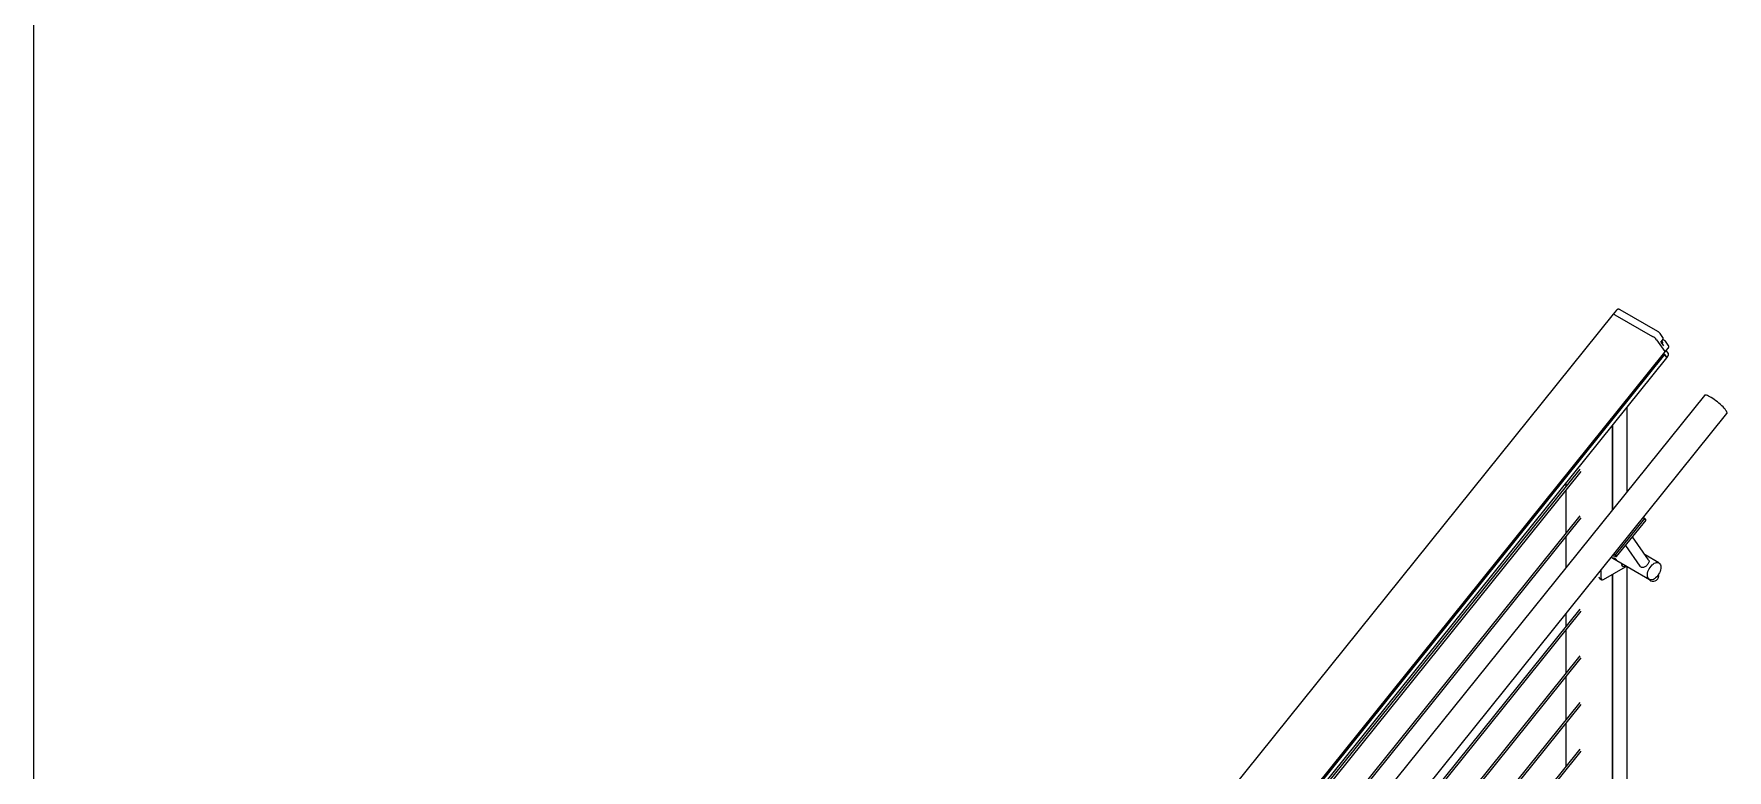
# Model space of a CAD drawing. Header units: inches. Extents: x 0.03 to 2.74, y 0.01 to 1.91.
# Drawn here: x 0.0275 to 0.3921, y 0.5728 to 0.7314 of the extents above; entities that cross this region are included whole.
import ezdxf

# ---------------------------------------------------------------- set-up
doc = ezdxf.new("R2010")
doc.units = ezdxf.units.IN
doc.header["$MEASUREMENT"] = 0
doc.layers.add('SLD-0_0', color=7, linetype='Continuous')

msp = doc.modelspace()

# ---------------------------------------------------------------- linework, layer by layer
at = {"color": 7, "linetype": 'Continuous', "lineweight": 15}
for p, q in [((0.3675282798055092, 0.6709984861717827), (0.1666186985616224, 0.4210688641144789)), ((0.3682314670629727, 0.6718732399334625), (0.3675282798055092, 0.6709984861717827)), ((0.3678775642073048, 0.6708971960660342), (0.3759972244028449, 0.6662098160088389)), ((0.3771204420639721, 0.6672632091977068), (0.3690007818684319, 0.671950589254902)), ((0.3768671945386923, 0.6654623940244073), (0.3786071209826809, 0.6629867943130575)), ((0.3782075555841997, 0.6659921782158538), (0.3776250150633692, 0.6668210176709218)), ((0.3777630017435825, 0.6649915135795763), (0.3783140496635325, 0.6642074705394111)), ((0.3777818350794329, 0.6649647138182663), (0.3781706978333119, 0.6654697843670699)), ((0.3779607655977174, 0.6647101225030364), (0.378154664607968, 0.664726631558044)), ((0.3781871113205765, 0.6647409530132711), (0.3782373404633639, 0.6648034499667157)), ((0.3786629572603341, 0.6652829304903397), (0.3784309629194904, 0.6654168579725821)), ((0.3786664211007383, 0.6628077176384486), (0.3793696014443487, 0.663682467408846)), ((0.3793649484212109, 0.6643454219508544), (0.3787824079003805, 0.6651742614059225)), ((0.3785636259328151, 0.6623621443081275), (0.1776540377750752, 0.4124325207544982)), ((0.3785926226327256, 0.6623208730026611), (0.1776830206472795, 0.412391251446295)), ((0.1777568329429984, 0.4128781000727161), (0.3786664211007383, 0.6628077176384486)), ((0.1781674328510307, 0.4116925530597294), (0.3790770348364768, 0.6616221736181127)), ((0.3790421060506046, 0.6616813553854566), (0.3784444864161583, 0.6625316369178526)), ((0.3784444864161583, 0.6625316369178526), (0.3785636259328151, 0.6623621443081275)), ((0.3785926226327256, 0.6623208730026611), (0.3790711027505151, 0.6616400840799903)), ((0.3793981141745421, 0.6625401032020454), (0.3789564503245217, 0.6631685185248833)), ((0.3790515849432077, 0.6616678556747331), (0.3793493991655841, 0.6620383388230578)), ((0.3794037766202327, 0.662531757129446), (0.3793981141745421, 0.6625401032020454)), ((0.3871481839817254, 0.6535198611787643), (0.1507574483997288, 0.3594520308568223)), ((0.1556286727414014, 0.3555362183556952), (0.392019415237251, 0.6496040486769884)), ((0.3705478083539432, 0.6328691462185861), (0.3705478083539432, 0.6510118986273318)), ((0.3673496880660267, 0.6288907243637972), (0.3673496880660267, 0.6470334847564054)), ((0.367465681779522, 0.62903501780024), (0.367465681779522, 0.6471777781928482)), ((0.3602993969867275, 0.6376191742958668), (0.2806515188677748, 0.5385379699147034)), ((0.2806515188677748, 0.5377066740758829), (0.3605965543930593, 0.6371575353372463)), ((0.3573078626295043, 0.6345415418379697), (0.3573078626295043, 0.633897739143787)), ((0.3573078626295043, 0.6330664354417308), (0.3573078626295043, 0.6238517089884176)), ((0.3602993969867275, 0.6275731521243598), (0.2806515188677748, 0.5284919477431964)), ((0.2806515188677748, 0.5276606479124447), (0.3605965543930593, 0.6271115131657393)), ((0.368004747992046, 0.6191554498596189), (0.374333398739952, 0.6270282377099116)), ((0.3682571935103659, 0.6187962681310061), (0.3745858442582719, 0.6266690559812987)), ((0.3745858442582719, 0.6266690559812987), (0.374333398739952, 0.6270282377099116)), ((0.3573078626295043, 0.623020413270224), (0.3573078626295043, 0.6163987814453615)), ((0.3701609921005824, 0.6211645831452216), (0.3732685754821258, 0.6167430521159515)), ((0.3751480442232757, 0.618062868668286), (0.3716586502180175, 0.6230276495361582)), ((0.3654415752314745, 0.6138520084861855), (0.3701741768184482, 0.616584081228542)), ((0.3671067905788409, 0.6186129776084663), (0.3674206656819738, 0.6184317813682982)), ((0.3674206656819738, 0.6184317813682982), (0.3753083419074498, 0.6138783228064216)), ((0.3682571935103659, 0.6187962681310061), (0.368004747992046, 0.6191554498596189)), ((0.3705478083539432, 0.5183666892993971), (0.3705478083539432, 0.616626521119604)), ((0.3773587003557264, 0.617430031027536), (0.3743871677755277, 0.6191454602721466)), ((0.3646313131310175, 0.6140424245315358), (0.365031500776278, 0.6138114011213984)), ((0.364861599750145, 0.6158199732084175), (0.364861599750145, 0.6141869300466793)), ((0.3673496880660267, 0.5163243301189212), (0.3673496880660267, 0.6149535433157628)), ((0.367465681779522, 0.5163912918644012), (0.367465681779522, 0.6150205050612428)), ((0.3752639964536524, 0.6139039151929653), (0.3753360526306834, 0.6138013956388167)), ((0.3602993969867275, 0.6074811077813459), (0.2822950800272252, 0.5104444722209548)), ((0.2826067980081901, 0.51000095127173), (0.3605965543930593, 0.6070194688227254)), ((0.3573078626295043, 0.6064232008915879), (0.3573078626295043, 0.6037596646454038)), ((0.3573078626295043, 0.6029283689272101), (0.3573078626295043, 0.5937136424738968)), ((0.3602993969867275, 0.5974350776259766), (0.2867889047834621, 0.5059887200239986)), ((0.2872453297098556, 0.5057252176010919), (0.3605965543930593, 0.5969734466512184)), ((0.3573078626295043, 0.5928823387718408), (0.3573078626295043, 0.5836676163104587)), ((0.3602993969867275, 0.5873890554544697), (0.2806515188677748, 0.4883078520712891)), ((0.2806515188677748, 0.4874765542365031), (0.3605965543930593, 0.5869274164958492)), ((0.3573078626295043, 0.5828363205922651), (0.3573078626295043, 0.5736215941389518)), ((0.3602993969867275, 0.5773430332829628), (0.2806515188677748, 0.4782618284028081)), ((0.2806515188677748, 0.4774305305680219), (0.3605965543930593, 0.5768813943243423))]:
    msp.add_line(p, q, dxfattribs=at)
at = {"color": 7, "linetype": 'Continuous', "lineweight": 15, "flags": 128}
for points in [[(0.3790711027505151, 0.6616400840799903), (0.3790777815326118, 0.6616268453803814), (0.3790770348364768, 0.6616221736181127)], [(0.392019415237251, 0.6496040486769884), (0.3920458883807793, 0.6496552304943155), (0.392050741905657, 0.6497656329743909), (0.3920096528766708, 0.6499094970402113), (0.3919233679899555, 0.6500841396897371), (0.3917935120009903, 0.6502863151163703), (0.3916224840168017, 0.6505122586312254), (0.3914134782375228, 0.6507577465440445), (0.3911703940763032, 0.6510182199176042), (0.390897760106925, 0.651288820500936), (0.3906006372698587, 0.6515645025008038), (0.3902845773891456, 0.6518401443583727), (0.3899554641537756, 0.652110600642368), (0.3896194301514503, 0.6523708377682481), (0.3892827324192272, 0.6526160138381255), (0.3889516349080169, 0.6528415464938662), (0.3886323186024926, 0.653043244643682), (0.3883307225024693, 0.6532173523662385), (0.3880524744843721, 0.6533606207576299), (0.3878027599380275, 0.6534703837657468), (0.3875862111450141, 0.6535445901166426), (0.3874068727093967, 0.6535818711663344), (0.3872680909360765, 0.653581524921402), (0.387172444692261, 0.6535435559505138), (0.3871481839817254, 0.6535198611787643)], [(0.374333398739952, 0.6270282377099116), (0.3741505964639303, 0.6270467717128396), (0.3739336604951431, 0.6271055337589837)], [(0.3674206656819738, 0.6184317813682982), (0.3672800932207002, 0.6185390417819313), (0.3671643414920635, 0.6186845745027828)], [(0.368004747992046, 0.6191554498596189), (0.3678219457160243, 0.6191739918464093), (0.3676050097472372, 0.6192327538925534)], [(0.3693895443714411, 0.6172408671090778), (0.3694230074204556, 0.6172412471945296), (0.3694673736158123, 0.6172502368524766)], [(0.3699421893914577, 0.616704659318505), (0.3701017956903215, 0.616822130868926), (0.3701424007495906, 0.6168605493965057)], [(0.3701741768184482, 0.616584081228542), (0.3702873220244655, 0.6166622685518054), (0.3703653310290174, 0.6167318525683679)], [(0.3775892082181531, 0.6172162334993164), (0.3776936627108208, 0.6170194374582109), (0.3777589917087833, 0.6167833684774193), (0.3777833146439968, 0.6165148130164199), (0.3777659263034448, 0.6162214995201637), (0.3777073313984038, 0.6159118628918914), (0.3776092169090308, 0.6155948209475807), (0.3774744036873913, 0.61527947502565), (0.3773067634912227, 0.6149749183820449), (0.3771111291038434, 0.614689896884522), (0.3768931214878255, 0.614432613424239), (0.3766590184217856, 0.6142104764364164), (0.3764155539986455, 0.6140298723790729), (0.3761697250377443, 0.6138959980900814), (0.3759286044108057, 0.6138126971355058), (0.3756991405401975, 0.6137823759978598), (0.3754879223279259, 0.613805900307954), (0.3753010270508677, 0.6138826028430303), (0.3751438406005896, 0.6140102595920424), (0.3750208777231673, 0.6141852175143209), (0.3749356783113891, 0.614402430476686), (0.3748906898692533, 0.6146556548691033), (0.3748872052872897, 0.6149376052958402), (0.3749253351871483, 0.6152401701423437), (0.3750039733523325, 0.6155546471024249), (0.3751208589528779, 0.6158719786963602), (0.375272631856177, 0.616183055652472), (0.3754549294209222, 0.6164789085107419), (0.3756624971187559, 0.6167510429346521), (0.3758893682944509, 0.6169916153392891), (0.3761290162706786, 0.6171937123122546), (0.3763745548497495, 0.6173515302317558), (0.3766189042460868, 0.6174605109766947), (0.3768550468987918, 0.617517521539569), (0.377076186490265, 0.6175209298582424), (0.3772759622756525, 0.6174706407232149), (0.3774486219291733, 0.6173680917694729), (0.3775892082181531, 0.6172162334993164)], [(0.3753360526306834, 0.6138013956388167), (0.3754092910765948, 0.6137131656066759), (0.3755723404743035, 0.6135869314070607)]]:
    msp.add_lwpolyline(points, dxfattribs=at)
at = {"color": 7, "linetype": 'Continuous', "lineweight": 15}
for centre, radius, start, end in [((0.3676118738978604, 0.6706338747754705), 0.0003740714404986524, 44.74341984917824, 102.9129795743095), ((0.3675987523823721, 0.6705886271113072), 0.0004158735787995857, 47.9001657060608, 99.75623371740893), ((0.3744281791680378, 0.6635034916455633), 0.003128273406869955, 38.76979168445739, 59.89613566760074), ((0.3777647314300074, 0.6647734604809462), 0.0003927350650179679, 353.1518756063183, 67.63003027153039), ((0.3776264846771274, 0.6646745493285032), 0.0006243077495195056, 11.9155478498826, 57.36122930173061), ((0.3768645667080163, 0.6641953997635812), 0.001528871391076152, 27.17684383105068, 42.71084438377959), ((0.3786799066540272, 0.6624681041135925), 0.0001711592837116494, 223.06401061098, 239.3389774284405), ((0.3785061452081075, 0.6628540000499274), 0.0001668245286849531, 343.8930202310708, 52.75091026148692), ((0.3677876225648494, 0.6190602128154055), 0.0007277248364617291, 211.076480594666, 239.7182726754748), ((0.3689080692654353, 0.6219082471993582), 0.003179316431310334, 243.0202015084185, 258.1867791679056), ((0.3697369693432705, 0.6170697530091497), 0.0004188181838536379, 147.0568119041993, 299.3404463129474), ((0.3695197045384535, 0.6173371766601022), 0.0001612953399523288, 207.6239089305724, 291.025077383496), ((0.3648575025196013, 0.6143769315272849), 0.0004043330779149587, 173.6997998749979, 234.9871657235421), ((0.3652151674631232, 0.6141295691506891), 0.0003581904522031059, 170.7849327038763, 309.2043155413714), ((0.3760929724829352, 0.6147051739614746), 0.001233500749458259, 245.0342279247299, 12.05559337030397)]:
    msp.add_arc(centre, radius, start, end, dxfattribs=at)
msp.add_ellipse((0.3778087295344554, 0.6657037852370454), major_axis=(0.0003922026500340347, 0.0002974611727568632), ratio=0.7931709801456284, start_param=5.03457741384498, end_param=6.254422674434682, dxfattribs=at)
for points, knots in [([(0.3690007818684319, 0.671950589254902), (0.3689748752226715, 0.6719648521551747), (0.3689113456451948, 0.671999828355347), (0.3688054062492917, 0.6720423283769803), (0.3686744371832603, 0.6720681473043169), (0.3685348920955734, 0.6720609207948667), (0.3684011828752289, 0.6720161382032722), (0.3682944106315525, 0.671950174448484), (0.3682504507039451, 0.6718894376075548), (0.3682361269999636, 0.6718696473900182)], [0, 0, 0, 0, 0.1102511181670591, 0.2703633275503543, 0.4398200767467049, 0.5872748988212583, 0.7473118499761247, 0.917665236100622, 0.9999999999999999, 0.9999999999999999, 0.9999999999999999, 0.9999999999999999]), ([(0.3776250150633692, 0.6668210176709218), (0.3776068058796317, 0.6668452665784653), (0.3775576350017178, 0.6669107467279083), (0.3774574363375324, 0.667012921189385), (0.3773220462306607, 0.6671287250039145), (0.3772062932472089, 0.6672118411603358), (0.3771405710075148, 0.6672511652830493), (0.3771204420639721, 0.6672632091977068)], [0, 0, 0, 0, 0.1463766362278194, 0.3952658072526956, 0.6486265067361409, 0.8923838073500076, 1, 1, 1, 1]), ([(0.3781706978333119, 0.6654697843670699), (0.378188480661538, 0.6654954870981828), (0.3782371218331202, 0.665565791491742), (0.3782792248367514, 0.6656933223903998), (0.3782769970666356, 0.6658357321304567), (0.3782496319507189, 0.6659386996252611), (0.3782117919535308, 0.665980029825433), (0.378203863586643, 0.665988689471703)], [0, 0, 0, 0, 0.1610683859859054, 0.4405685585902555, 0.6907265753808853, 0.935199964027218, 0.9999999999999999, 0.9999999999999999, 0.9999999999999999, 0.9999999999999999]), ([(0.3784309629194904, 0.6654168579725821), (0.3784070963219225, 0.6654309422832779), (0.3783417088033396, 0.6654695291880401), (0.3782687959265735, 0.6655202435956737), (0.3782224964207535, 0.6655524471256334)], [0, 0, 0, 0, 0.3650023442573068, 1, 1, 1, 1]), ([(0.3787759227061706, 0.6651755306077882), (0.3787540921837676, 0.6652044620119423), (0.3787222655309598, 0.6652466410188508), (0.3786771326250927, 0.6652742568856329), (0.3786629572603341, 0.6652829304903397)], [0, 0, 0, 0, 0.6859195195553147, 1, 1, 1, 1]), ([(0.3793649415073578, 0.6636860599522901), (0.3793827820102111, 0.6637066097348062), (0.3794332862021852, 0.6637647835525374), (0.3794728308478087, 0.6638814823463868), (0.3794868386221173, 0.6640129229755326), (0.3794697858837449, 0.6641314571641322), (0.3794295675260616, 0.6642449753770951), (0.3793880323508256, 0.6643095393485798), (0.3793649484212109, 0.6643454219508544)], [0, 0, 0, 0, 0.1103813692376379, 0.3124756016235626, 0.4887324136015507, 0.6502286564019653, 0.805608209644778, 1, 1, 1, 1]), ([(0.3793493991655841, 0.6620383388230578), (0.379366268080133, 0.6620614281293778), (0.3794142512650924, 0.6621271050555685), (0.37946144284897, 0.6622512622716622), (0.3794624508621268, 0.6623946424966707), (0.3794382682276231, 0.6624938115751555), (0.3794048160001374, 0.6625285255208317), (0.3794031059764819, 0.6625303000414765)], [0, 0, 0, 0, 0.1513756504808636, 0.4305840671820286, 0.7106499054145852, 0.9852088920928721, 1, 1, 1, 1]), ([(0.3680564981825158, 0.6180690536352595), (0.368086599918343, 0.6180519641319949), (0.3681467883606539, 0.618017793657997), (0.3682004947829507, 0.6179930453513249), (0.368221700443658, 0.6179953202226914), (0.3682081059651632, 0.6180300675834821), (0.3681637761359264, 0.6180953840023903), (0.3680948392775918, 0.6181834183477753), (0.3680072817084849, 0.6182831507677395), (0.3679070844988974, 0.618381413590382), (0.3678027984363783, 0.6184630872662052), (0.3677056538261712, 0.6185159744621337), (0.3676264731867454, 0.6185354000853174), (0.3675748455666678, 0.6185221660779718), (0.3675597926729421, 0.6184804382145201), (0.3675864525897041, 0.61841784507515), (0.3676518765280674, 0.6183436253887938), (0.3677475337979995, 0.6182648330245055), (0.3678613683430565, 0.6181868277959437), (0.3679705226132947, 0.6181192652618709), (0.3680307697166696, 0.618084079626155), (0.3680564981825158, 0.6180690536352595)], [0, 0, 0, 0, 0.05295319961997547, 0.1058799605049396, 0.1594765923671095, 0.2135364895643496, 0.2668711785919319, 0.3194584035414681, 0.3723823358394432, 0.4262284489020972, 0.4801762944107025, 0.5332003803403293, 0.5857248795953789, 0.6389424758725089, 0.6929698153252367, 0.746672342347401, 0.7994487852373573, 0.852111255081396, 0.9056289572069179, 0.9596989396110233, 1, 1, 1, 1]), ([(0.3735217676965808, 0.6165045269287391), (0.373437413954524, 0.6165587506155844), (0.3733400153785695, 0.6166213596919923), (0.3732820132158113, 0.6167316215728468), (0.3732742448416696, 0.616746389221212)], [0, 0, 0, 0, 0.8660675089982468, 1, 1, 1, 1]), ([(0.3751466268833898, 0.6180616352400476), (0.3751489851867972, 0.6180593523935151), (0.375208522999094, 0.6180017195681838), (0.3752385572948799, 0.6178519814908926), (0.375222455722974, 0.6176030458849476), (0.3750795627834945, 0.6173042382429773), (0.374857415715564, 0.6170077659350941), (0.3746002471512498, 0.6167545717533052), (0.3743186533920906, 0.6165510068851909), (0.3740110522008211, 0.616419316418777), (0.3737333589998394, 0.6164050929032785), (0.3735764507942871, 0.616478829461755), (0.3735217676965808, 0.6165045269287391)], [0, 0, 0, 0, 0.004289820315713152, 0.1083009573483044, 0.2295148487667377, 0.3573797638851083, 0.4719444556749737, 0.5757711323406296, 0.6829738229318902, 0.8028407065131152, 0.9312892472926295, 1, 1, 1, 1])]:
    msp.add_open_spline(points, degree=3, knots=knots, dxfattribs=at)
at = {"layer": 'SLD-0_0'}
msp.add_line((0.02745090701848254, 0.01017576541099474), (0.02745090701848254, 1.906535896556241), dxfattribs=at)

doc.saveas('drawing.dxf')
